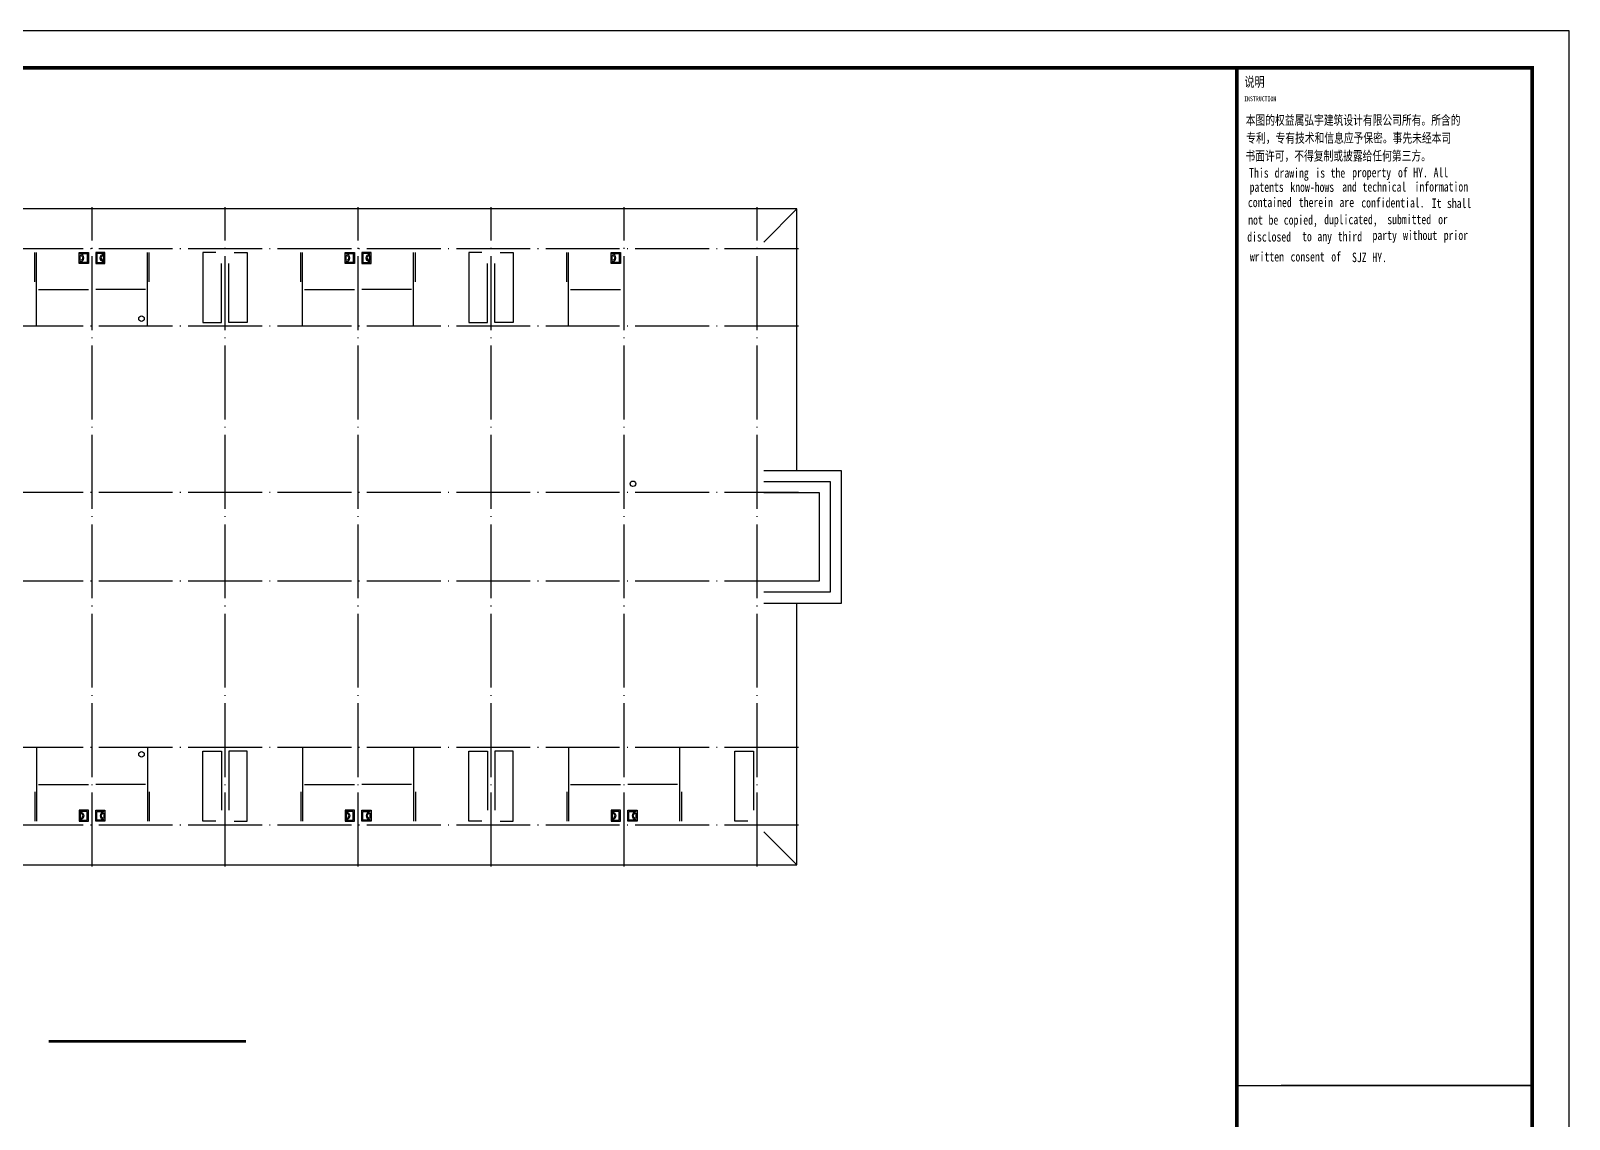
# Model space of a CAD drawing. Extents: x 30064 to 135164, y 17999 to 492668.
# Drawn here: x 72540 to 114181, y 226136 to 255599 of the extents above; entities that cross this region are included whole.
import ezdxf

# ---------------------------------------------------------------- set-up
doc = ezdxf.new("R2010")
doc.units = 0
doc.header["$LTSCALE"] = 1000
doc.header["$MEASUREMENT"] = 0
doc.linetypes.add('DOTE', pattern=[2.42, 2, -0.2, 0.02, -0.2])
for name, color, linetype in [('DIM_SYMB', 3, 'Continuous'), ('DOTE', 1, 'DOTE'), ('GROUND', 2, 'Continuous'), ('LVTRY', 6, 'Continuous'), ('PUB_TITLE', 7, 'Continuous'), ('TK', 126, 'Continuous'), ('TWT_TITLE', 7, 'Continuous'), ('布置', 165, 'Continuous')]:
    doc.layers.add(name, color=color, linetype=linetype)
doc.styles.add('-宋体', font='', dxfattribs={"width": 0.8})
doc.styles.get('-宋体').set_extended_font_data('SimSun')

# ---------------------------------------------------------------- blocks, each defined once
blk = doc.blocks.new('364535463')
at = {"layer": '布置'}
blk.add_lwpolyline([(150, -250), (150, 0), (-150, 0), (-150, -250)], close=True, dxfattribs=at)
blk.add_lwpolyline([(100, -220), (120, -220), (120, -30), (-120, -30), (-120, -220), (-100, -220, -1)], format="xyb", close=True, dxfattribs=at)
blk.add_lwpolyline([(-70, -220), (70, -220)], dxfattribs=at)
blk.add_arc((0, -220), 70, 0, 180, dxfattribs=at)

msp = doc.modelspace()

# ---------------------------------------------------------------- linework, layer by layer
for p, q in [((105181, 197198), (105181, 254598)), ((113181, 227048), (106381, 227048)), ((106381, 227048), (113181, 227048))]:
    msp.add_line(p, q)
for points in [[(72649, 248800), (72649, 249600)], [(75749, 248800), (75749, 249600)], [(79849, 248800), (79849, 249600)], [(82949, 248800), (82949, 249600)], [(87049, 248800), (87049, 249600)], [(72749, 248600), (74099, 248600)], [(75649, 248600), (74299, 248600)], [(79949, 248600), (81299, 248600)], [(82849, 248600), (81499, 248600)], [(87149, 248600), (88499, 248600)], [(72649, 235000), (72649, 234200)], [(72749, 235200), (74099, 235200)], [(75649, 235200), (74299, 235200)], [(75749, 235000), (75749, 234200)], [(79849, 235000), (79849, 234200)], [(79949, 235200), (81299, 235200)], [(82849, 235200), (81499, 235200)], [(82949, 235000), (82949, 234200)], [(87049, 235000), (87049, 234200)], [(87149, 235200), (88499, 235200)], [(90049, 235200), (88699, 235200)], [(90149, 235000), (90149, 234200)]]:
    msp.add_lwpolyline(points)
at = {"color": 2}
for points in [[(92379, 243700), (94479, 243700), (94479, 240100), (92379, 240100)], [(92379, 243400), (94179, 243400), (94179, 240400), (92379, 240400)], [(92379, 243100), (93879, 243100), (93879, 240700), (92379, 240700)]]:
    msp.add_lwpolyline(points, dxfattribs=at)
at = {"const_width": 34}
msp.add_lwpolyline([(105181, 227048), (113181, 227048)], dxfattribs=at)
at = {"color": 5}
for centre in [(75538, 247805), (88839, 243337), (75536, 236014)]:
    msp.add_circle(centre, 75, dxfattribs=at)
at = {"layer": 'DIM_SYMB', "const_width": 70}
msp.add_lwpolyline([(73029, 228242), (78370, 228242)], dxfattribs=at)
at = {"layer": 'DOTE'}
for p, q in [((74199, 232979), (74199, 250820)), ((77799, 232979), (77799, 250820)), ((81399, 232979), (81399, 250820)), ((84999, 232979), (84999, 250820)), ((88599, 232979), (88599, 250820)), ((92199, 232979), (92199, 250820)), ((93319, 249700), (47399, 249700)), ((93319, 249700), (47399, 249700)), ((93319, 249700), (47399, 249700)), ((93319, 249700), (47399, 249700)), ((72699, 247600), (72699, 249700)), ((75699, 247600), (75699, 249700)), ((79899, 247600), (79899, 249700)), ((82899, 247600), (82899, 249700)), ((87099, 247600), (87099, 249700)), ((93319, 247600), (52599, 247600)), ((93319, 243100), (47099, 243100)), ((93319, 240700), (47139, 240700)), ((93319, 236200), (47439, 236200)), ((72699, 236200), (72699, 234100)), ((75699, 236200), (75699, 234100)), ((79899, 236200), (79899, 234100)), ((82899, 236200), (82899, 234100)), ((87099, 236200), (87099, 234100)), ((90099, 236200), (90099, 234100)), ((93319, 234100), (47399, 234100))]:
    msp.add_line(p, q, dxfattribs=at)
at = {"layer": 'GROUND'}
for p, q in [((93279, 250780), (47919, 250780)), ((92379, 249880), (93279, 250780)), ((93279, 243700), (93279, 250780)), ((93279, 233020), (93279, 240100)), ((92379, 233920), (93279, 233020)), ((47919, 233020), (93279, 233020))]:
    msp.add_line(p, q, dxfattribs=at)
at = {"layer": 'LVTRY'}
for points in [[(77549, 249600), (77199, 249600), (77199, 247700), (77699, 247700), (77699, 249300)], [(78049, 249600), (78399, 249600), (78399, 247700), (77899, 247700), (77899, 249300)], [(84749, 249600), (84399, 249600), (84399, 247700), (84899, 247700), (84899, 249300)], [(85249, 249600), (85599, 249600), (85599, 247700), (85099, 247700), (85099, 249300)], [(77549, 234200), (77199, 234200), (77199, 236100), (77699, 236100), (77699, 234500)], [(78049, 234200), (78399, 234200), (78399, 236100), (77899, 236100), (77899, 234500)], [(84749, 234200), (84399, 234200), (84399, 236100), (84899, 236100), (84899, 234500)], [(85249, 234200), (85599, 234200), (85599, 236100), (85099, 236100), (85099, 234500)], [(91949, 234200), (91599, 234200), (91599, 236100), (92099, 236100), (92099, 234500)]]:
    msp.add_lwpolyline(points, dxfattribs=at)
at = {"layer": 'PUB_TITLE', "const_width": 100}
msp.add_lwpolyline([(105181, 254598), (113181, 254598), (113181, 197199), (105181, 197199)], close=True, dxfattribs=at)
at = {"layer": 'TWT_TITLE'}
msp.add_lwpolyline([(30081, 196199), (114181, 196199), (114181, 255599), (30081, 255599)], close=True, dxfattribs=at)
at = {"layer": 'TWT_TITLE', "const_width": 100}
msp.add_lwpolyline([(32581, 197199), (113181, 197199), (113181, 254599), (32581, 254599)], close=True, dxfattribs=at)

# ---------------------------------------------------------------- block references
at = {"xscale": -1}
for p, rotation in [((74099, 249450), 270), ((81299, 249450), 270), ((88499, 249450), 270), ((74299, 234350), 90), ((81499, 234350), 90), ((88699, 234350), 90)]:
    msp.add_blockref('364535463', p, dxfattribs=dict(at, rotation=rotation))
for p, rotation in [((74299, 249450), 90), ((81499, 249450), 90), ((74099, 234350), 270), ((81299, 234350), 270), ((88499, 234350), 270)]:
    msp.add_blockref('364535463', p, dxfattribs=dict(rotation=rotation))

# ---------------------------------------------------------------- texts
at = {"style": '-宋体', "width": 0.75}
msp.add_text('INSTRUCTION', height=129.15, dxfattribs=at).set_placement((105382, 253692))
at = {"layer": 'TK', "color": 9, "style": '-宋体', "width": 0.75}
msp.add_text('说明', height=265.8, dxfattribs=at).set_placement((105391, 254083))
at = {"layer": 'TK', "style": '-宋体', "width": 0.75}
for s, height, p in [('本图的权益属弘宇建筑设计有限公司所有。所含的', 258.23, (105426, 253053)), ('专利，专有技术和信息应予保密。事先未经本司', 258.23, (105439, 252569)), ('书面许可，不得复制或披露给任何第三方。', 258.23, (105418, 252086)), ('This', 258.2, (105518, 251623)), ('drawing', 258.2, (106207, 251623)), ('is', 258.2, (107309, 251623)), ('the', 258.2, (107722, 251623)), ('and', 258.2, (108035, 251244)), ('property', 258.2, (108306, 251633)), ('technical', 258.2, (108586, 251244)), ('of', 258.2, (109546, 251633)), ('HY.', 258.2, (109959, 251633)), ('information', 258.23, (109995, 251248)), ('All', 258.2, (110510, 251633)), ('contained', 258.2, (105484, 250826)), ('patents', 258.2, (105530, 251239)), ('know-hows', 258.2, (106632, 251239)), ('therein', 258.2, (106862, 250826)), ('are', 258.2, (107963, 250826)), ('confidential.', 258.23, (108552, 250816)), ('It', 258.2, (110459, 250801)), ('shall', 258.2, (110872, 250801)), ('not', 258.2, (105491, 250350)), ('be', 258.2, (106042, 250350)), ('copied,', 258.2, (106455, 250350)), ('duplicated,', 258.23, (107547, 250362)), ('submitted', 258.2, (109256, 250364)), ('or', 258.2, (110633, 250364)), ('disclosed', 258.2, (105466, 249893)), ('to', 258.2, (106951, 249903)), ('any', 258.2, (107364, 249903)), ('third', 258.2, (107915, 249903)), ('party', 258.2, (108857, 249935)), ('without', 258.2, (109683, 249935)), ('prior', 258.2, (110785, 249935)), ('written', 258.2, (105537, 249355)), ('consent', 258.2, (106639, 249355)), ('of', 258.2, (107741, 249355)), ('SJZ', 258.2, (108301, 249336)), ('HY.', 258.2, (108852, 249336))]:
    msp.add_text(s, height=height, dxfattribs=at).set_placement(p)

doc.saveas('drawing.dxf')
